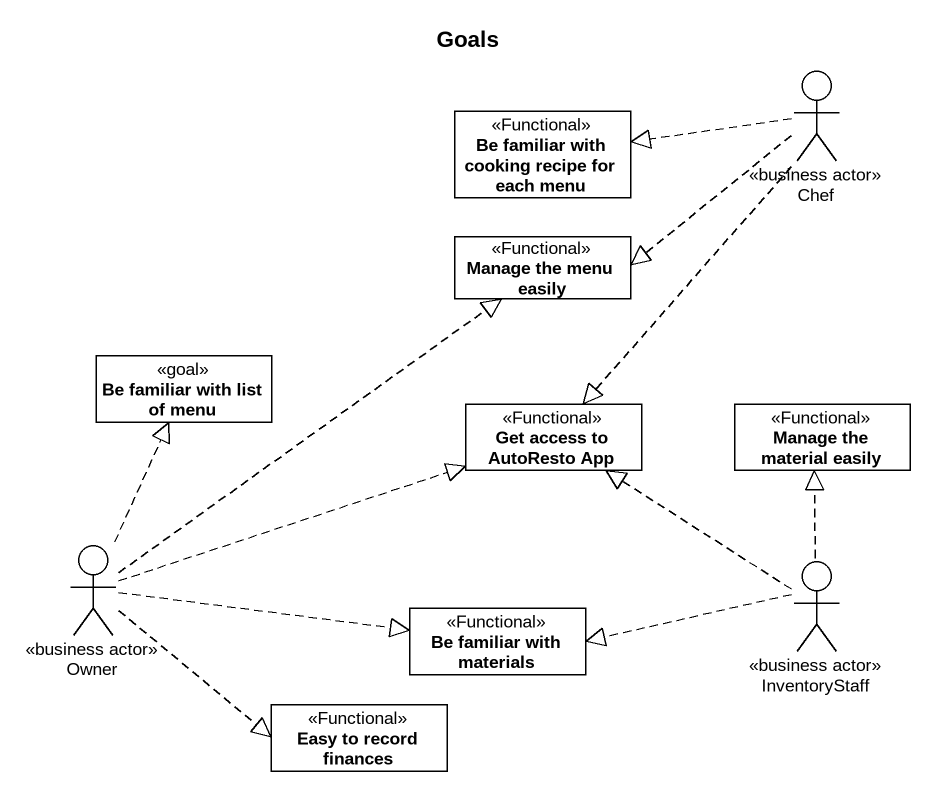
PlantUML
@startuml
title Goals
allowmixing
hide circle
hide empty members
class "Be familiar with cooking recipe for each menu" as Be_familiar_with_cooking <<Functional>>
actor Chef <<business actor>>
class "Manage the menu easily" as Manage_the_menu_easily <<Functional>>
class "Be familiar with list of menu" as Be_familiar_with_list_of <<goal>>
class "Get access to AutoResto App" as Get_access_to_AutoResto_App <<Functional>>
class "Manage the material easily" as Manage_the_material_easily <<Functional>>
actor Owner <<business actor>>
actor InventoryStaff <<business actor>>
class "Be familiar with materials" as Be_familiar_with_materials <<Functional>>
class "Easy to record finances" as Easy_to_record_finances <<Functional>>
Chef .left.|> Be_familiar_with_cooking
Chef .left.|> Manage_the_menu_easily
Chef ..|> Get_access_to_AutoResto_App
Owner .up.|> Manage_the_menu_easily
Owner .up.|> Be_familiar_with_list_of
Owner .right.|> Get_access_to_AutoResto_App
Owner .right.|> Be_familiar_with_materials
Owner .right.|> Easy_to_record_finances
InventoryStaff .up.|> Get_access_to_AutoResto_App
InventoryStaff .up.|> Manage_the_material_easily
InventoryStaff .left.|> Be_familiar_with_materials
@enduml
